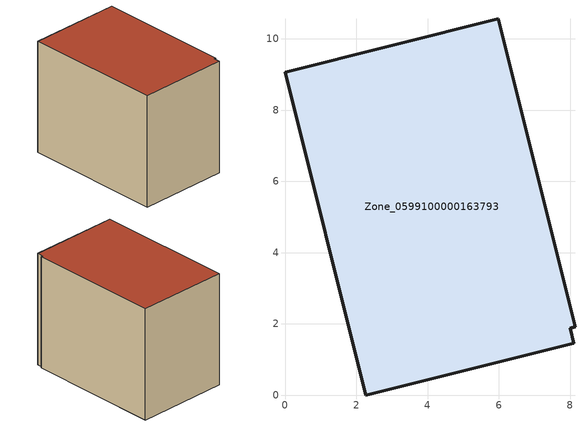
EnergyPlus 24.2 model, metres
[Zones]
Zone_0599100000163793
 floor ground (C_G): 8.13,1.92 8,1.88 8.1,1.47 2.27,0 0,9.06 5.98,10.56 z0
 wall outside (C_F): 8.13,1.92 5.98,10.56 0,9.06 2.27,0 8.1,1.47 8,1.88 8.13,1.92 z0:7.61
 roof outside (C_R): 8,1.88 8.13,1.92 5.98,10.56 0,9.06 2.27,0 8.1,1.47 z7.61
[BUILDING]
Pand.0599100000163793: North Axis=0; Terrain=City; Loads Convergence Tolerance Value=0.04; Temperature Convergence Tolerance Value=0.4; Solar Distribution=FullExterior; Maximum Number of Warmup Days=25; Minimum Number of Warmup Days=1
[Site:Location]
Rotterdam.The.Hague.AP_ZH_NLD Design_Conditions: Latitude=51.96; Longitude=4.45; Time Zone=1; Elevation=-4.5
[SITE:GROUNDTEMPERATURE:BUILDINGSURFACE]
18, 18, 18, 18, 18, 18, 18, 18, 18, 18, 18, 18
[MATERIAL] Thermal Absorptance=0.9; Solar Absorptance=0.7; Visible Absorptance=0.7
Name | Roughness | Thickness | Conductivity | Density | Specific Heat
G.TC.1965-1974 | MediumSmooth | 0.15 | 0.882353 | 540 | 1210
F.TC.1965-1974 | Rough | 0.3 | 0.697674 | 1920 | 840
R.TC.1965-1974 | MediumRough | 0.2 | 0.232558 | 1500 | 1000
[CONSTRUCTION]
C_G: G.TC.1965-1974
C_F: F.TC.1965-1974
C_R: R.TC.1965-1974
[ZONE]
Zone_0599100000163793: Type=1; Multiplier=1; Ceiling Height=Autocalculate; Volume=Autocalculate; Floor Area=autocalculate; Part of Total Floor Area=Yes
[ZONEINFILTRATION:DESIGNFLOWRATE]
Infil_Zone_0599100000163793: Zone or ZoneList or Space or SpaceList=Zone_0599100000163793; Schedule=AlwaysOn; Design Flow Rate Calculation Method=Flow/Area; Flow Rate per Floor Area=0.003; Constant Term Coefficient=1; Temperature Term Coefficient=0; Velocity Term Coefficient=0; Velocity Squared Term Coefficient=0
[HVACTEMPLATE:ZONE:IDEALLOADSAIRSYSTEM]
Zone_0599100000163793: Maximum Heating Supply Air Temperature=50; Minimum Cooling Supply Air Temperature=13; Maximum Heating Supply Air Humidity Ratio=0.0156; Minimum Cooling Supply Air Humidity Ratio=0.0077; Heating Limit=NoLimit; Cooling Limit=NoLimit; Dehumidification Control Type=ConstantSensibleHeatRatio; Cooling Sensible Heat Ratio=0.7; Dehumidification Setpoint=60; Humidification Control Type=None; Humidification Setpoint=30; Outdoor Air Method=None; Outdoor Air Flow Rate per Person=0.00944; Outdoor Air Flow Rate per Zone Floor Area=0; Outdoor Air Flow Rate per Zone=0; Demand Controlled Ventilation Type=None; Outdoor Air Economizer Type=NoEconomizer; Heat Recovery Type=None; Sensible Heat Recovery Effectiveness=0.7; Latent Heat Recovery Effectiveness=0.65
[ZONECONTROL:THERMOSTAT]
ThermostatControl_Zone_0599100000163793: Zone or ZoneList=Zone_0599100000163793; Control Type Schedule=DualSetpointControlType; Control 1=Thermostat_Zone_0599100000163793; Temperature Difference Between Cutout And Setpoint=0
[THERMOSTATSETPOINT:DUALSETPOINT]
Thermostat_Zone_0599100000163793: Heating Setpoint Temperature Schedule=HeatingSetpoint_Zone_0599100000163793; Cooling Setpoint Temperature Schedule=CoolingSetpoint_Zone_0599100000163793
[SCHEDULE:COMPACT]
HeatingSetpoint_Zone_0599100000163793: Through: 12/31, For: AllDays, Until: 24:00, 21
CoolingSetpoint_Zone_0599100000163793: Through: 12/31, For: AllDays, Until: 24:00, 24
DualSetpointControlType: Through: 12/31, For: AllDays, Until: 24:00, 4
AlwaysOn: Through: 12/31, For: AllDays, Until: 24:00, 1
